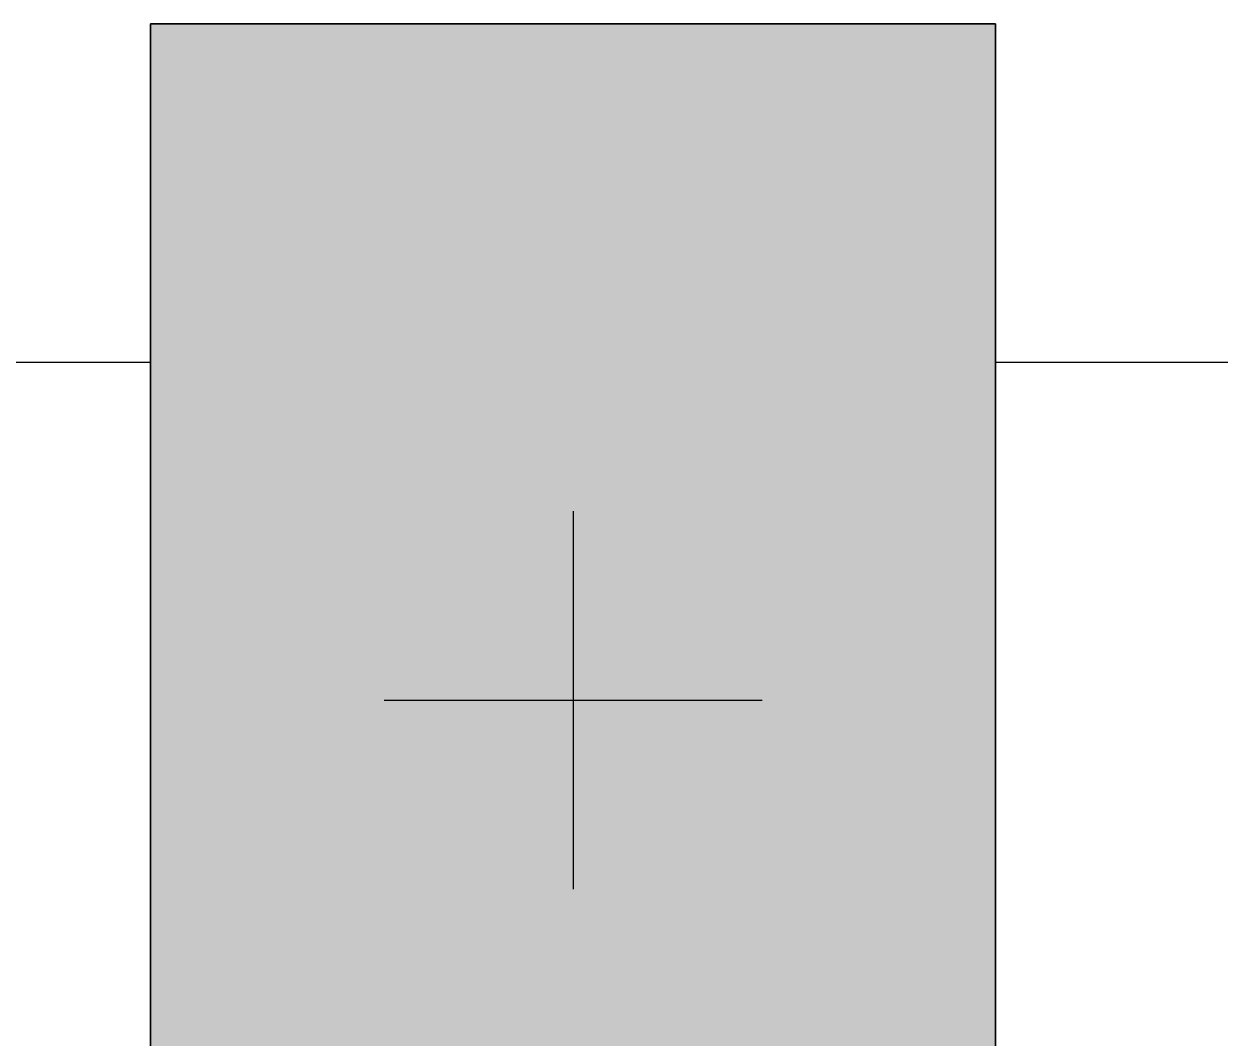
# Model space of a CAD drawing. Header units: millimetres. Extents: x 2519235 to 7246330, y 25937 to 201821.
# Drawn here: x 2723281.6 to 2723635.4, y 136762.2 to 137062.2 of the extents above; entities that cross this region are included whole.
import ezdxf

# ---------------------------------------------------------------- set-up
doc = ezdxf.new("R2010")
doc.units = ezdxf.units.MM
doc.set_wipeout_variables(frame=1)
for name, color, linetype in [('000 - CONCRETE_COL_CUT_COLOR_1', 7, 'Continuous'), ('000 - CONCRETE_COL_CUT_COLOR_5', 7, 'Continuous'), ('000 - CONCRETE_COL_HATCH_', 7, 'Continuous'), ('000 - CONCRETE_COL_WIPEOUT_', 7, 'Continuous'), ('Xref-PLAN-106.940$0$_C400-250', 7, 'Continuous'), ('Xref-PLAN-106.940$0$_PP-Dim', 7, 'Continuous')]:
    doc.layers.add(name, color=color, linetype=linetype)

# ---------------------------------------------------------------- blocks, each defined once
blk = doc.blocks.new('Xref-PLAN-106.940$0$_C400-250')
at = {"color": 7}
blk.add_lwpolyline([(125, 0), (125, -400), (-125, -400), (-125, 0)], close=True, dxfattribs=at)
at = {"layer": 'Defpoints', "color": 7}
for p, q in [((0, -144.0983005625021), (0, -255.9016994374979)), ((-55.90169943746878, -200), (55.90169943746878, -200))]:
    blk.add_line(p, q, dxfattribs=at)
blk = doc.blocks.new('Xref-PLAN-106.940')
at = {"layer": 'Xref-PLAN-106.940$0$_PP-Dim', "color": 7}
for p, q in [((118919.1805612045, 10358.39544955259), (124394.1805612054, 10358.39544955259)), ((124644.1805612054, 10358.39544955259), (130394.180561205, 10358.39544955259)), ((124644.1805612054, 10058.39544955259), (130394.180561205, 10058.39544955259))]:
    blk.add_line(p, q, dxfattribs=at)
at = {"layer": 'Xref-PLAN-106.940$0$_C400-250', "color": 7}
blk.add_blockref('Xref-PLAN-106.940$0$_C400-250', (124519.1805612054, 10458.39671270899), dxfattribs=at)
blk = doc.blocks.new('*U2094')
at = {"layer": '000 - CONCRETE_COL_HATCH_'}
h = blk.add_hatch(dxfattribs=at)
h.set_pattern_fill('AR-CONC', scale=0.04)
h.set_pattern_definition([(49.99999999999999, (500.0000000074629, -831306.8256906054), (7.28738675984016, -0.6375634215561234), [0.762, -8.382000000000001]), (355, (500.0000000074629, -831306.8256906054), (-1.409736856998774, 7.642273809561406), [0.6096, -6.7056233668]), (100.4514447, (500.6072802874965, -831306.8788207454), (5.877649883614131, 7.004710076487804), [0.6476003519999999, -7.123609783999998]), (46.18420000000001, (500.0000000074629, -831304.7936906054), (10.8431616356852, -1.681693117309086), [1.143, -12.573]), (96.63555760999992, (500.9035960075103, -831304.9338306055), (9.49616536206012, 9.897044983908861), [0.9714009256, -10.6854243264]), (351.1841511700001, (500.0000000074629, -831304.7936906054), (9.496165362599081, 9.897044983421306), [0.9143986828, -10.0583892768]), (21, (501.0160000074661, -831305.3016906055), (6.064575650765299, -4.090607927483505), [0.762, -8.382000000000001]), (326.0000000000001, (501.0160000074661, -831305.3016906055), (2.472081133905883, 7.367518644892771), [0.6096, -6.7056]), (71.45144499999999, (501.5213813114801, -831305.6425746015), (8.536656771148646, 3.27691075543621), [0.6476003520000001, -7.123597503999999]), (37.50000000000001, (500.0000000074629, -831306.8256906054), (0.1235441300236727, 3.382201554926124), [0, -6.62432, 0, -6.807200000000001, 0, -6.731000000000001]), (7.499999999999999, (500.0000000074629, -831306.8256906054), (2.67278650041223, 4.00722299272478), [0, -3.88112, 0, -6.47192, 0, -2.5654]), (327.5, (497.7343200075097, -831306.8256906054), (5.423623806674856, -0.2291497597069377), [0, -2.54, 0, -7.9248, 0, -10.5156]), (317.5, (496.7183200075065, -831306.8256906054), (5.925167255440722, 1.017059641333321), [0, -3.302, 0, -5.26288, 0, -7.4676])])
h.paths.add_polyline_path([(-1.667805984044525e-10, 1.091393642127514e-11), (250, 0), (250, 400), (0, 400)])
at = {"layer": '000 - CONCRETE_COL_CUT_COLOR_1', "color": 7, "lineweight": -2}
blk.add_lwpolyline([(-1.667805984044525e-10, 1.091393642127514e-11), (250, 0), (250, 400), (0, 400), (0, 400), (0, 400), (0, 400), (0, 400), (0, 400), (0, 400), (0, 400), (0, 400), (0, 400), (0, 400), (0, 400), (0, 400), (0, 400), (0, 400), (0, 400), (0, 400), (0, 400), (0, 400), (0, 400), (0, 400), (0, 400), (0, 400), (0, 400), (0, 400), (0, 400), (0, 400), (0, 400), (0, 400), (0, 400), (0, 400), (0, 400), (0, 400), (0, 400), (0, 400), (0, 400), (0, 400), (0, 400), (0, 400), (0, 400), (0, 400), (0, 400), (0, 400), (0, 400), (0, 400)], close=True, dxfattribs=at)
blk = doc.blocks.new('A$C6d15e31b')
at = {"color": 7}
blk.add_blockref('Xref-PLAN-106.940', (-135619.3374636862, -23258.39544955263), dxfattribs=at)
at = {"layer": '000 - CONCRETE_COL_CUT_COLOR_5', "color": 7}
blk.add_blockref('*U2094', (-11225.15690248087, -13200.00000000003), dxfattribs=at)

msp = doc.modelspace()

# ---------------------------------------------------------------- block references
at = {"color": 7}
msp.add_blockref('A$C6d15e31b', (2734544.160699638, 149862.19399822), dxfattribs=at)

doc.saveas('drawing.dxf')
